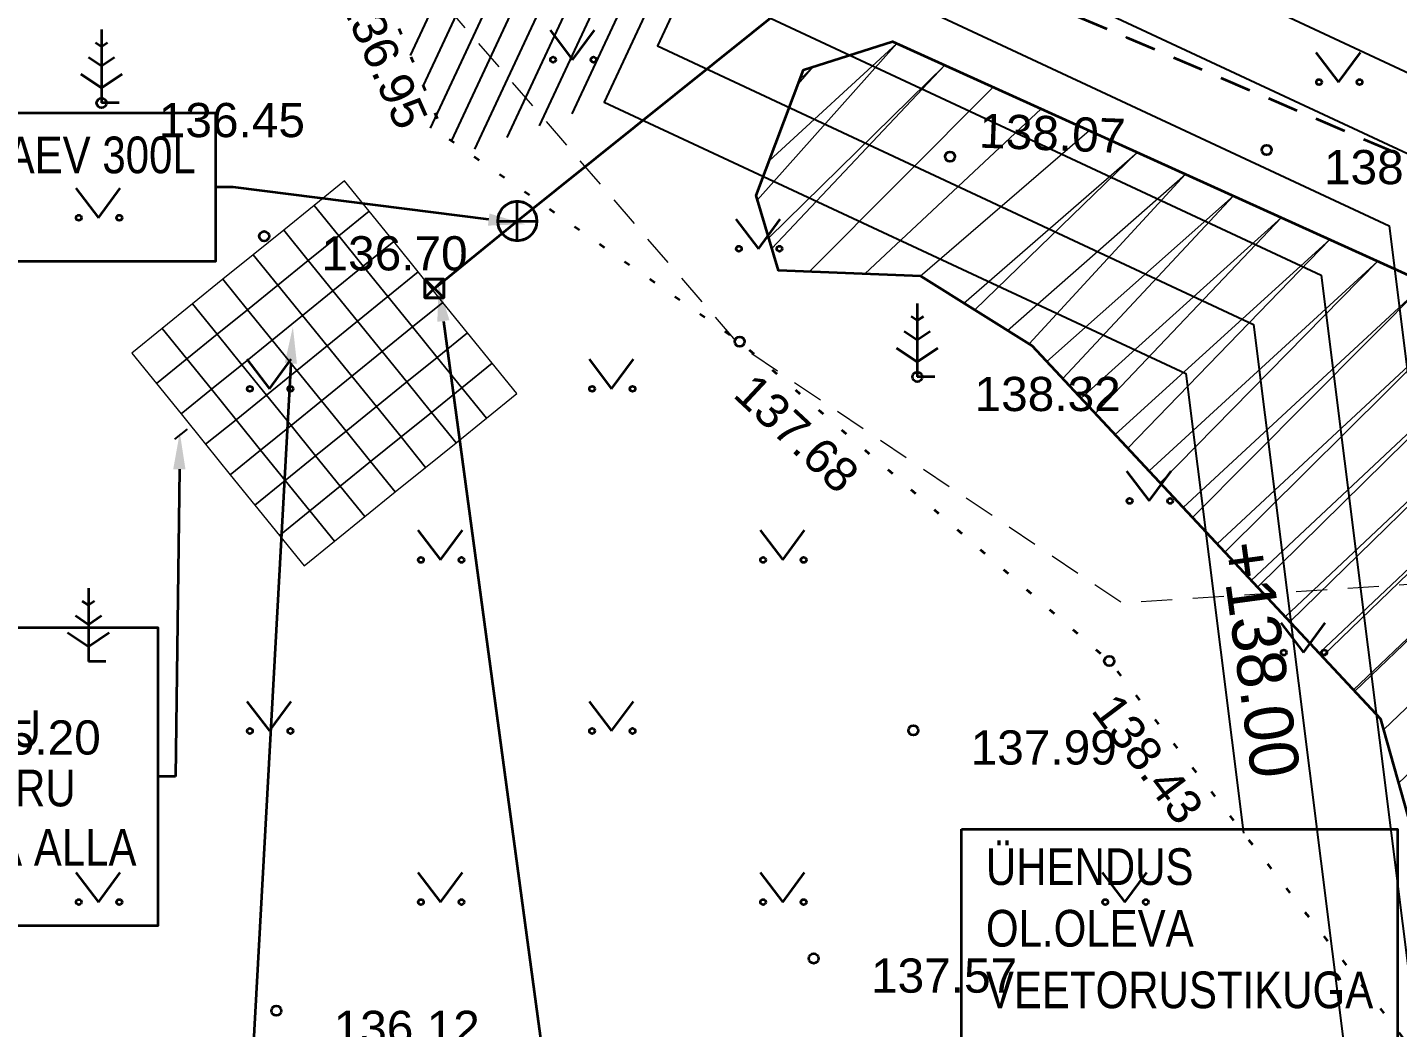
# Model space of a CAD drawing. Header units: millimetres. Extents: x 368386 to 996118, y -334862 to 250838.
# Drawn here: x 727398 to 755429, y -120450 to -99987 of the extents above; entities that cross this region are included whole.
import ezdxf

# ---------------------------------------------------------------- set-up
doc = ezdxf.new("R2010")
doc.units = ezdxf.units.MM
doc.header["$MEASUREMENT"] = 0
doc.set_wipeout_variables(frame=1)
for name, pattern in [('HIDDEN', [4762.5, 3175, -1587.5]), ('KOLVIK', [625, 125, -500]), ('Long Dashed', [1058.3333015441901, 634.9999904632571, -423.333311080933]), ('Wipeout_Contour', [1000, 0, -1000])]:
    doc.linetypes.add(name, pattern=pattern)
doc.layers.add('_uusvertikaal', color=5, linetype='Continuous')
doc.layers.add('New_KANAL_ELEMENDID', color=7, linetype='Continuous')
for name, color, linetype, lineweight in [('New__PRONTEX_TEKST_Pen_No__7', 7, 'Continuous', 35), ('New_HALJASTUS#1_Pen_No__7', 7, 'Continuous', 35), ('New_KANAL_ELEMENDID_Pen_No__7', 7, 'Continuous', 35), ('New_Kanal_proj_kinnistu_Pen_No__7', 7, 'Continuous', 35), ('New_Kanal_proj_kinnistu_Pen_No__75', 6, 'Continuous', 20), ('New_korgus-EH2000#1_Pen_No__1', 7, 'Continuous', 13), ('New_korgus-EH2000#1_Pen_No__7', 7, 'Continuous', 35), ('New_PUU_Pen_No__7', 7, 'Continuous', 35), ('New_Sade_rek_Pen_No__84', 114, 'Continuous', 35), ('New_VTRASS_Pen_No__6', 5, 'Continuous', 35)]:
    doc.layers.add(name, color=color, linetype=linetype, lineweight=lineweight)
for name, color, linetype, lineweight, true_color in [('New_A_trass_vesi_plan_Pen_No__150', 7, 'Continuous', 25, 0x5b5b00), ('New_kanal_nummerdus_Pen_No__4', 7, 'Continuous', 20, 0x029e21), ('New_Kanal_proj_kinnistu_Pen_No__4', 7, 'Continuous', 20, 0x029e21), ('New_MPKAABEL_Pen_No__3', 7, 'Continuous', 18, 0xff6600)]:
    doc.layers.add(name, color=color, linetype=linetype, lineweight=lineweight, true_color=true_color)
doc.styles.add('GENERATED_STYLE_1', font='arial.ttf')
doc.styles.add('GENERATED_STYLE_2', font='ARIALN.TTF')
doc.linetypes.add('Sade1', pattern='A,0,[5,TRN_EP_AS-4-01_V01_Asendiplaan1.Shx,S=13.49206349206349,R=0,X=0,Y=0],-2600,0', length=2600)

msp = doc.modelspace()

# ---------------------------------------------------------------- hatches: boundary and pattern name
at = {"layer": 'New__PRONTEX_TEKST_Pen_No__7', "linetype": 'Continuous', "lineweight": 35}
for points in [[(732663.0713955342, -106854.9031843553), (732829.1658716585, -106112.920957164), (732912.6923597028, -106868.6645156826)], [(730381.4662834007, -109025.2994834567), (730515.8544567489, -108276.9246981601), (730631.4466554282, -109028.4321452613)]]:
    msp.add_hatch(color=7, dxfattribs=at).paths.add_polyline_path(points)
at = {"layer": 'New_Kanal_proj_kinnistu_Pen_No__75', "linetype": 'Continuous', "lineweight": 20}
h = msp.add_hatch(dxfattribs=at)
h.set_pattern_fill('JIS_LC_20_0001', color=6, style=0, pattern_type=2)
h.set_pattern_definition([(45, (-640525210.1040568, -6432847529.913312), (-707.1067811865477, 707.1067811865477), []), (45, (-640525190.1040568, -6432847529.913312), (-707.1067811865477, 707.1067811865477), [])])
h.paths.add_polyline_path([(828012.823012828, -100795.2954084734), (812637.8626403707, -71463.95242634512), (808033.9408392861, -74275.3324718336), (813845.9541281295, -88063.57640727708), (798437.4965517159, -91084.89229671011), (795197.261066463, -93029.41064956883), (790915.0717092521, -104103.9324053685), (789203.4379178035, -112199.5449108193), (790458.6368200212, -117957.6920545782), (786065.4406620265, -119325.9644950862), (782984.4943176099, -116817.4638846079), (771003.0498918454, -120067.1117822761), (769576.6903702711, -111344.3741244386), (766723.963441847, -112028.5110264207), (762728.9171956322, -108258.7016564916), (745099.0777096554, -100277.1112858439), (743276.9772676361, -100858.1137466366), (742307.0526352926, -103423.6247423227), (742763.4875245235, -104962.931066298), (745673.2693069457, -105076.9545654888), (747955.4476956214, -106502.2373912046), (755087.2610741603, -114141.759993055), (758399.6164812084, -125902.6605547527), (762792.812639203, -128069.0920320461), (765417.320151751, -131375.7503158535), (771921.5340791811, -133143.1022747541), (774032.5518486166, -130463.5691433335), (777341.7097235174, -126244.7283244813), (786926.8660527264, -125674.61492169), (800512.552927768, -119666.0535507957), (796062.3019156588, -112482.623581321), (798287.4293930904, -109803.0890864442)])

# ---------------------------------------------------------------- linework, layer by layer
at = {"layer": '_uusvertikaal', "color": 5}
for points in [[(783782.0977201296, -47670.9668484149), (777814.1722142453, -65119.40271941785), (775261.6546235991, -67370.66818822063), (755623.5763739079, -72249.37738183221), (744638.0640903481, -95777.11447862108), (758025.4377419385, -102027.9135711622), (761186.7001568592, -127277.0644255639)], [(776416.0404464484, -51380.64119079376), (774168.3736095368, -62251.92336263042), (772310.2521288039, -65112.74627804544), (755281.2580133607, -71800.69098156044), (743550.4079380765, -96924.72246675371), (756640.0023314229, -103036.4832112474), (759698.3205071035, -127463.4136090687)], [(769964.8897802142, -54629.55267982827), (770530.7983724085, -60662.96318333481), (768761.4238599816, -64024.45907921666), (754912.6673504619, -71408.27212773521), (742462.7517858049, -98072.33045488631), (755254.5669209072, -104045.0528513327), (758209.9408573477, -127649.7627925734)], [(764430.6257091772, -57416.70415930822), (764767.1921133782, -60364.56541286105), (764638.8768849164, -63784.19848518404), (754530.2051554271, -71045.56201691664), (741375.0956335332, -99219.9384430189), (753869.1315103916, -105053.622491418), (756721.5612075919, -127836.1119760781)], [(759557.6477877479, -59870.82045170988), (760032.3265512206, -61309.07281028065), (760821.4924264546, -64283.97833312402), (754147.7429603923, -70682.85190609806), (740287.4394812615, -100367.5464311515), (752483.696099876, -106062.1921315033), (755233.1815578361, -128022.4611595829)], [(755950.9549825995, -61687.21357261417), (756515.9649386422, -62809.11682133501), (757735.9291095107, -65244.60264184506), (753734.2367555833, -70386.62893593722), (739199.7833289899, -101515.1544192841), (751098.2606893603, -107070.7617715886), (752275.4127511921, -116472.7303799126)], [(750309.3592764204, -64528.41912718728), (750964.877893503, -65830.03949376059), (752185.9512858292, -68096.19758617226), (753305.0331882449, -70124.02510061256), (738535.1992704547, -101756.6663840828)], [(748805.6679057865, -65285.70421054226), (750660.9460586454, -68933.36020121438), (750660.9460586454, -68933.36020121438), (752027.0819390609, -71679.18923136225), (737870.6152119195, -101998.1783488815)], [(747465.9531472516, -65960.40782486249), (748153.616571414, -67325.85602863891), (749342.6454817601, -69649.94233877008), (750953.0414709918, -72797.6364275317), (737206.0311533844, -102239.6903136802)], [(746126.260940652, -66635.10008163669), (746841.7025374383, -68011.96316497939), (747987.1870142133, -70293.89533817091), (749860.5532291611, -73955.59333065712), (736541.4470948492, -102481.2022784788)], [(744786.7220027134, -67309.7151496518), (745486.4729081639, -68699.3216475274), (746656.0545888343, -70985.39623240432), (748768.0649873305, -75113.55023378234), (736072.9188714093, -102302.8202933781)], [(743358.3742686603, -68029.0558694076), (744068.2199443888, -69438.54991667718), (745283.4659357427, -71815.42268648068), (747616.6224127111, -76397.76998262358), (735638.5522958694, -102051.2741034737)], [(742018.6775516734, -68703.75039769107), (746501.307483235, -77604.61493865421), (735495.3674571192, -101176.1022533602)], [(740678.9808346868, -69378.4449259744), (745406.9770632213, -78766.51724576764), (735231.7657257391, -100558.8279794978)]]:
    msp.add_lwpolyline(points, dxfattribs=at)
at = {"layer": 'New__PRONTEX_TEKST_Pen_No__7', "color": 7, "linetype": 'Continuous', "lineweight": 35}
for p, q in [((731608.1812035368, -103257.1626133407), (731248.1812035508, -103257.1626133407)), ((736835.0837759749, -103918.9549400593), (731608.1812035368, -103257.1626133407)), ((735908.479750909, -105994.1704510833), (739274.7006473906, -130894.4412279064)), ((732787.8818775603, -106861.7838495533), (731835.9721771517, -124128.7626731331)), ((730506.4564693562, -109026.865814359), (730427.6656177203, -115314.222563536)), ((730427.6656177203, -115314.222563536), (730067.6656177343, -115314.222563536))]:
    msp.add_line(p, q, dxfattribs=at)
at = {"layer": 'New__PRONTEX_TEKST_Pen_No__7', "color": 7, "linetype": 'Continuous', "lineweight": 35, "flags": 128}
for points in [[(720220.896073904, -101737.4661606858), (731247.923100887, -101737.4661606858), (731247.923100887, -104775.7544494356), (720220.896073904, -104775.7544494356)], [(721826.0216886952, -112264.4272023002), (730068.5141812387, -112264.4272023002), (730068.5141812387, -118366.5293040807), (721826.0216886952, -118366.5293040807)], [(746507.7559650486, -116388.9743765006), (755428.9271361736, -116388.9743765006), (755428.9271361736, -120873.2086108188), (746507.7559650486, -120873.2086108188)]]:
    msp.add_lwpolyline(points, close=True, dxfattribs=at)
at = {"layer": 'New_A_trass_vesi_plan_Pen_No__150', "color": 58, "linetype": 'HIDDEN', "lineweight": 25, "true_color": 0x5b5b00}
msp.add_lwpolyline([(730667.2486729763, -108206.6376642446), (730408.465414595, -108411.7823499377)], dxfattribs=at)
at = {"layer": 'New_HALJASTUS#1_Pen_No__7', "color": 7, "linetype": 'Continuous', "lineweight": 35}
for p, q in [((738089.5604782815, -100040.8868701319), (738552.9652579532, -100647.5931550498)), ((738552.9652579532, -100647.5931550498), (738998.5467768817, -100040.8868701319)), ((753759.5992624371, -100499.84197832), (754223.0040421088, -101106.5482632379)), ((754223.0040421088, -101106.5482632379), (754668.5855610373, -100499.84197832)), ((728387.2209295474, -103275.345542946), (728850.6257092191, -103882.0518278638)), ((728850.6257092191, -103882.0518278638), (729296.2072281477, -103275.345542946)), ((741892.3313964002, -103909.2228035564), (742355.7361760719, -104515.9290884743)), ((742355.7361760719, -104515.9290884743), (742801.3176950004, -103909.2228035564)), ((731887.2209295474, -106775.345542946), (732350.6257092191, -107382.0518278638)), ((732350.6257092191, -107382.0518278638), (732796.2072281477, -106775.345542946)), ((738887.2209295474, -106775.345542946), (739350.6257092191, -107382.0518278638)), ((739350.6257092191, -107382.0518278638), (739796.2072281477, -106775.345542946)), ((749885.3152283079, -109067.9159904952), (750348.7200079795, -109674.6222754131)), ((750348.7200079795, -109674.6222754131), (750794.3015269081, -109067.9159904952)), ((735387.2209295474, -110275.345542946), (735850.6257092191, -110882.0518278638)), ((735850.6257092191, -110882.0518278638), (736296.2072281477, -110275.345542946)), ((742387.2209295474, -110275.345542946), (742850.6257092191, -110882.0518278638)), ((742850.6257092191, -110882.0518278638), (743296.2072281477, -110275.345542946)), ((753038.3840880201, -112170.4148003022), (753501.7888676918, -112777.1210852201)), ((753501.7888676918, -112777.1210852201), (753947.3703866203, -112170.4148003022)), ((731887.2209295474, -113775.345542946), (732350.6257092191, -114382.0518278638)), ((732350.6257092191, -114382.0518278638), (732796.2072281477, -113775.345542946)), ((738887.2209295474, -113775.345542946), (739350.6257092191, -114382.0518278638)), ((739350.6257092191, -114382.0518278638), (739796.2072281477, -113775.345542946)), ((728387.2209295474, -117275.345542946), (728850.6257092191, -117882.0518278638)), ((728850.6257092191, -117882.0518278638), (729296.2072281477, -117275.345542946)), ((735387.2209295474, -117275.345542946), (735850.6257092191, -117882.0518278638)), ((735850.6257092191, -117882.0518278638), (736296.2072281477, -117275.345542946)), ((742387.2209295474, -117275.345542946), (742850.6257092191, -117882.0518278638)), ((742850.6257092191, -117882.0518278638), (743296.2072281477, -117275.345542946)), ((749387.2209295474, -117275.345542946), (749850.6257092191, -117882.0518278638)), ((749850.6257092191, -117882.0518278638), (750296.2072281477, -117275.345542946))]:
    msp.add_line(p, q, dxfattribs=at)
for centre in [(738151.941890999, -100647.5931550498), (738980.7235161385, -100647.5931550498), (753821.9806751546, -101106.5482632379), (754650.7623002941, -101106.5482632379), (728449.602342265, -103882.0518278638), (729278.3839674045, -103882.0518278638), (741954.7128091177, -104515.9290884743), (742783.4944342573, -104515.9290884743), (731949.602342265, -107382.0518278638), (732778.3839674045, -107382.0518278638), (738949.602342265, -107382.0518278638), (739778.3839674045, -107382.0518278638), (749947.6966410254, -109674.6222754131), (750776.4782661649, -109674.6222754131), (735449.602342265, -110882.0518278638), (736278.3839674045, -110882.0518278638), (742449.602342265, -110882.0518278638), (743278.3839674045, -110882.0518278638), (753100.7655007376, -112777.1210852201), (753929.5471258771, -112777.1210852201), (731949.602342265, -114382.0518278638), (732778.3839674045, -114382.0518278638), (738949.602342265, -114382.0518278638), (739778.3839674045, -114382.0518278638), (728449.602342265, -117882.0518278638), (729278.3839674045, -117882.0518278638), (735449.602342265, -117882.0518278638), (736278.3839674045, -117882.0518278638), (742449.602342265, -117882.0518278638), (743278.3839674045, -117882.0518278638), (749449.602342265, -117882.0518278638), (750278.3839674045, -117882.0518278638)]:
    msp.add_circle(centre, 55.00591521184057, dxfattribs=at)
at = {"layer": 'New_kanal_nummerdus_Pen_No__4', "color": 104, "linetype": 'Continuous', "lineweight": 20, "true_color": 0x029e21}
msp.add_lwpolyline([(733766.3201751962, -104251.8862108822), (734387.8589856281, -103748.2102164189), (733884.1829906992, -103126.6714059869), (733262.6441807329, -103630.3474004502)], close=True, dxfattribs=at)
at = {"layer": 'New_Kanal_proj_kinnistu_Pen_No__4', "color": 104, "linetype": 'Continuous', "lineweight": 20, "true_color": 0x029e21}
for points in [[(733766.3201751962, -104251.8862108822), (734387.8589856281, -103748.2102164189), (733884.1829906992, -103126.6714059869), (733262.6441807329, -103630.3474004502)], [(733144.7813647642, -104755.5622053454), (733766.3201756618, -104251.8862099508), (733262.6441802672, -103630.3473985876), (732641.1053703009, -104134.0233939821)], [(734269.9961691938, -104873.4250222454), (734891.5349800914, -104369.7490277822), (734387.8589846968, -103748.2102164189), (733766.3201751962, -104251.8862108822)], [(732523.2425561949, -105259.2381988774), (733144.7813666268, -104755.5622053454), (732641.1053716979, -104134.0233930508), (732019.5665617316, -104637.6993884454)], [(733648.4573592275, -105377.1010148461), (734269.9961696594, -104873.4250213141), (733766.3201747305, -104251.8862099508), (733144.7813647642, -104755.5622053454)], [(731901.7037462286, -105762.9141933406), (732523.2425571262, -105259.238197946), (732019.5665621973, -104637.6993875141), (731398.0277517653, -105141.3753819774)], [(733026.9185501925, -105880.7770102407), (733648.4573610901, -105377.1010148461), (733144.7813656955, -104755.5622044141), (732523.2425561949, -105259.2381988774)], [(734152.1333536907, -105998.639825278), (734773.672163657, -105494.9638308148), (734269.9961696594, -104873.4250213141), (733648.4573592275, -105377.1010148461)], [(731280.164936728, -106266.5901878039), (731901.7037462286, -105762.9141933406), (731398.0277517653, -105141.3753819774), (730776.4889422647, -105645.0513773719)], [(732405.3797406919, -106384.4530037726), (733026.9185515895, -105880.7770093093), (732523.2425561949, -105259.238197946), (731901.7037462286, -105762.9141933406)], [(733530.5945451214, -106502.3158197413), (734152.133354622, -105998.639825278), (733648.4573610901, -105377.1010148461), (733026.9185501925, -105880.7770102407)], [(730658.6261258303, -106770.2661813358), (731280.164936728, -106266.5901878039), (730776.4889422647, -105645.0513773719), (730154.9501313671, -106148.7273718352)], [(734655.8093486197, -106620.17863571), (735277.3481590516, -106116.5026412467), (734773.672163657, -105494.9638308148), (734152.1333536907, -105998.639825278)], [(731783.8409307256, -106888.1289982359), (732405.3797406919, -106384.4530037726), (731901.7037462286, -105762.9141933406), (731280.164936728, -106266.5901878039)], [(732909.0557356208, -107005.9918132732), (733530.5945455871, -106502.31581881), (733026.9185515895, -105880.7770093093), (732405.3797406919, -106384.4530037726)], [(730037.0873163297, -107273.9421757991), (730658.626126296, -106770.2661822672), (730154.9501322984, -106148.7273718352), (729533.4113209351, -106652.4033662985)], [(734034.2705395847, -107123.8546292419), (734655.8093504823, -106620.17863571), (734152.133354622, -105998.639825278), (733530.5945451214, -106502.3158197413)], [(735159.4853421516, -107241.7174452106), (735781.0241530492, -106738.0414516787), (735277.3481590516, -106116.5026412467), (734655.8093486197, -106620.17863571)], [(736284.7001461155, -107359.5802611793), (736906.2389570131, -106855.9042676474), (736402.5629630155, -106234.3654562841), (735781.0241525836, -106738.0414516787)], [(731162.3021202936, -107391.8049917678), (731783.8409307256, -106888.1289982359), (731280.164936728, -106266.5901878039), (730658.6261258303, -106770.2661822672)], [(732287.5169261202, -107509.6678077365), (732909.0557356208, -107005.9918132732), (732405.3797406919, -106384.4530037726), (731783.8409307256, -106888.1289982359)], [(733412.731730084, -107627.5306237052), (734034.2705409817, -107123.8546292419), (733530.5945455871, -106502.31581881), (732909.0557356208, -107005.9918132732)], [(730540.7633098616, -107895.4809871624), (731162.3021207593, -107391.8049936304), (730658.6261258303, -106770.2661822672), (730037.0873153984, -107273.9421767304)], [(734537.946534048, -107745.3934387426), (735159.4853440142, -107241.7174461419), (734655.8093504823, -106620.17863571), (734034.2705395847, -107123.8546292419)], [(735663.1613361492, -107863.2562537799), (736284.7001465812, -107359.5802611793), (735781.0241530492, -106738.0414507473), (735159.4853421516, -107241.7174452106)], [(731665.9781147569, -108013.3438031311), (732287.5169261202, -107509.6678077365), (731783.8409307256, -106888.1289982359), (731162.3021202936, -107391.8049917678)], [(732791.1929201178, -108131.2066190998), (733412.731730084, -107627.5306237052), (732909.0557356208, -107005.9918132732), (732287.5169261202, -107509.6678077365)], [(736788.3761401131, -107981.1190697486), (737409.9149505451, -107477.443077148), (736906.2389570131, -106855.904266716), (736284.7001461155, -107359.5802611793)], [(733916.4077240817, -108249.0694332058), (734537.9465345136, -107745.3934396739), (734034.2705409817, -107123.8546292419), (733412.731730084, -107627.5306237052)], [(735041.6225271142, -108366.9322491745), (735663.1613380119, -107863.2562547112), (735159.4853440142, -107241.7174452106), (734537.9465335823, -107745.3934387426)], [(736166.8373296811, -108484.7950642119), (736788.3761401131, -107981.1190697486), (736284.7001465812, -107359.580260248), (735663.1613361492, -107863.2562537799)], [(731044.4393043249, -108517.0197975943), (731665.9781156882, -108013.3438021998), (731162.3021207593, -107391.8049936304), (730540.7633098616, -107895.4809871624)], [(732169.6541096858, -108634.8826126317), (732791.1929201178, -108131.2066190998), (732287.5169261202, -107509.6678077365), (731665.9781147569, -108013.3438031311)], [(733294.8689141154, -108752.7454276691), (733916.4077240817, -108249.0694332058), (733412.731730084, -107627.5306237052), (732791.1929201178, -108131.2066190998)], [(734420.0837176136, -108870.6082427065), (735041.6225280456, -108366.9322491745), (734537.9465345136, -107745.3934387426), (733916.407723616, -108249.0694332058)], [(735545.2985206462, -108988.4710586751), (736166.8373315438, -108484.7950642119), (735663.1613375462, -107863.2562537799), (735041.6225271142, -108366.9322482432)], [(731548.1152992538, -109138.558607095), (732169.6541101515, -108634.8826126317), (731665.9781156882, -108013.3438021998), (731044.4393043249, -108517.0197975943)], [(732673.3301032177, -109256.4214221323), (733294.8689141154, -108752.7454276691), (732791.1929201178, -108131.2066190998), (732169.6541096858, -108634.8826126317)], [(733798.5449076473, -109374.2842371697), (734420.0837176136, -108870.6082427065), (733916.407723616, -108249.0694332058), (733294.8689141154, -108752.7454276691)], [(734923.7597116112, -109492.1470512758), (735545.2985215775, -108988.4710586751), (735041.6225285112, -108366.9322482432), (734420.0837171479, -108870.6082427065)], [(732051.7912932514, -109760.0974175269), (732673.3301036834, -109256.4214221323), (732169.6541101515, -108634.8826126317), (731548.1152992538, -109138.558607095)], [(733177.0060972153, -109877.960231633), (733798.5449076473, -109374.2842371697), (733294.8689141154, -108752.7454276691), (732673.3301032177, -109256.4214221323)], [(734302.2209011792, -109995.8230466704), (734923.7597116112, -109492.1470512758), (734420.0837171479, -108870.6082427065), (733798.5449076473, -109374.2842371697)], [(732555.4672867834, -110381.6362260962), (733177.006097681, -109877.960231633), (732673.3301036834, -109256.4214221323), (732051.7912932514, -109760.0974165956)], [(733680.6820907473, -110499.4990411336), (734302.2209011792, -109995.8230466704), (733798.5449076473, -109374.2842371697), (733177.0060972153, -109877.960231633)], [(733059.143280781, -111003.1750355969), (733680.682091213, -110499.4990420649), (733177.006097681, -109877.960231633), (732555.4672867834, -110381.6362260962)]]:
    msp.add_lwpolyline(points, close=True, dxfattribs=at)
at = {"layer": 'New_Kanal_proj_kinnistu_Pen_No__7', "color": 7, "linetype": 'Continuous', "lineweight": 35, "flags": 128}
msp.add_lwpolyline([(758399.6164812084, -125902.6605547527), (755087.2610741603, -114141.759993055), (747955.4476956214, -106502.2373912046), (745673.2693069457, -105076.9545654888), (742763.4875245235, -104962.931066298), (742307.0526352926, -103423.6247423227), (743276.9772676361, -100858.1137466366), (745099.0777096554, -100277.1112858439), (762728.9171956322, -108258.7016564916), (766723.963441847, -112028.5110264207), (769576.6903702711, -111344.3741244386), (771003.0498918454, -120067.1117822761), (782984.4943176099, -116817.4638846079), (786065.4406620265, -119325.9644950862), (790458.6368200212, -117957.6920545782), (789203.4379178035, -112199.5449108193), (790915.0717092521, -104103.9324053685), (795197.261066463, -93029.41064956883), (798437.4965517159, -91084.89229671011), (813845.9541281295, -88063.57640727708), (808033.9408392861, -74275.3324718336), (812637.8626403707, -71463.95242634512)], dxfattribs=at)
at = {"layer": 'New_Kanal_proj_kinnistu_Pen_No__75', "color": 6, "linetype": 'Continuous', "lineweight": 20, "flags": 128}
msp.add_lwpolyline([(758399.6164812084, -125902.6605547527), (755087.2610741603, -114141.759993055), (747955.4476956214, -106502.2373912046), (745673.2693069457, -105076.9545654888), (742763.4875245235, -104962.931066298), (742307.0526352926, -103423.6247423227), (743276.9772676361, -100858.1137466366), (745099.0777096554, -100277.1112858439), (762728.9171956322, -108258.7016564916), (766723.963441847, -112028.5110264207), (769576.6903702711, -111344.3741244386), (771003.0498918454, -120067.1117822761), (782984.4943176099, -116817.4638846079), (786065.4406620265, -119325.9644950862), (790458.6368200212, -117957.6920545782), (789203.4379178035, -112199.5449108193), (790915.0717092521, -104103.9324053685), (795197.261066463, -93029.41064956883), (798437.4965517159, -91084.89229671011), (813845.9541281295, -88063.57640727708), (808033.9408392861, -74275.3324718336), (812637.8626403707, -71463.95242634512)], dxfattribs=at)
at = {"layer": 'New_korgus-EH2000#1_Pen_No__7', "color": 7, "linetype": 'Continuous', "lineweight": 35}
for centre in [(728914.6257092322, -101533.0518284003), (746271.6257091921, -102630.0518284673), (752750.6257092424, -102495.0518277595), (732242.6257092117, -104259.0518281917), (741969.625709167, -106416.0518278489), (745602.6257091977, -107137.0518277521), (749529.6257092229, -112950.051827834), (745522.6257092396, -114369.0518285269), (743484.625709181, -119036.0518279607), (732490.6257092331, -120106.0518282587)]:
    msp.add_circle(centre, 99.99999997671694, dxfattribs=at)
at = {"layer": 'New_PUU_Pen_No__7', "color": 7, "linetype": 'Continuous', "lineweight": 35}
for p, q in [((728914.6257092322, -100033.0518284003), (728914.6257092322, -101533.0518284003)), ((728914.6257092322, -100383.0518280278), (728790.2074450937, -100300.1063191454)), ((729039.0439733707, -100300.1063191454), (728914.6257092322, -100383.0518280278)), ((728914.6257092322, -100783.0518284003), (728648.0151432876, -100605.3114510263)), ((729181.2362751768, -100605.3114510263), (728914.6257092322, -100783.0518284003)), ((728490.3616405169, -100943.7028938095), (728914.6257092322, -101226.5456062863)), ((728914.6257092322, -101226.5456062863), (729338.8897779475, -100943.7028938095)), ((729274.6257092182, -101533.0518284003), (728914.6257092322, -101533.0518284003)), ((745602.6257091977, -105637.0518277521), (745602.6257091977, -107137.0518277521)), ((745602.6257091977, -105987.0518273796), (745478.2074450592, -105904.1063184972)), ((745727.0439733362, -105904.1063184972), (745602.6257091977, -105987.0518273796)), ((745602.6257091977, -106387.0518277521), (745336.0151432531, -106209.3114503781)), ((745869.2362751423, -106209.3114503781), (745602.6257091977, -106387.0518277521)), ((745178.3616404824, -106547.7028931613), (745602.6257091977, -106830.5456056381)), ((745602.6257091977, -106830.5456056381), (746026.889777913, -106547.7028931613)), ((745962.6257091837, -107137.0518277521), (745602.6257091977, -107137.0518277521)), ((728645.625709261, -111457.0518280501), (728645.625709261, -112957.0518280501)), ((728645.625709261, -111807.0518276776), (728521.2074451225, -111724.1063187952)), ((728770.0439733996, -111724.1063187952), (728645.625709261, -111807.0518276776)), ((728645.625709261, -112207.0518280501), (728379.0151433165, -112029.3114506761)), ((728912.2362752056, -112029.3114506761), (728645.625709261, -112207.0518280501)), ((728221.3616405458, -112367.7028934593), (728645.625709261, -112650.5456059361)), ((728645.625709261, -112650.5456059361), (729069.8897779763, -112367.7028934593)), ((729005.6257092471, -112957.0518280501), (728645.625709261, -112957.0518280501))]:
    msp.add_line(p, q, dxfattribs=at)

# ---------------------------------------------------------------- texts
at = {"layer": '_uusvertikaal', "color": 5}
msp.add_text('+138.00', height=999.9999999999997, rotation=277.7082495013748, dxfattribs=at).set_placement((751799.6160178464, -110568.6829020145))
at = {"layer": 'New__PRONTEX_TEKST_Pen_No__7', "color": 7, "linetype": 'Continuous', "lineweight": 35, "insert": (720720.896073904, -102220.971017746), "char_height": 750, "attachment_point": 1, "line_spacing_factor": 0.8492086171816252, "style": 'GENERATED_STYLE_2'}
msp.add_mtext('\\A1;KUPPELRESTKAEV 300L\\PSETTEPALLIGA', dxfattribs=at)
at = {"layer": 'New__PRONTEX_TEKST_Pen_No__7', "color": 7, "linetype": 'Continuous', "lineweight": 35, "char_height": 750, "attachment_point": 1, "style": 'GENERATED_STYLE_2'}
for s, insert, width, line_spacing_factor in [('\\A1;Ø110 PE IMBVÄLJAKU\\PÕHUTUSTORU\\PPÖÖRDEGA ALLA', (722326.0216886952, -112742.6690320308), 7476.342075837371, 0.9722156774910214), ('\\A1;ÜHENDUS\\POL.OLEVA VEETORUSTIKUGA', (747007.7559650486, -116782.4179366162), 7921.17117117117, 1.008114237519806)]:
    msp.add_mtext(s, dxfattribs=dict(at, insert=insert, width=width, line_spacing_factor=line_spacing_factor))
at = {"layer": 'New_korgus-EH2000#1_Pen_No__1', "color": 7, "linetype": 'Continuous', "lineweight": 13, "char_height": 700.0000000000001, "attachment_point": 1, "style": 'GENERATED_STYLE_1'}
for s, insert, rotation in [('\\A1; 136.95 ', (734287.510085172, -98868.76286732241), 294.0191349751384), ('\\A1; 138.07 ', (746612.9635806911, -101736.5240767089), 357.8388134020783), ('\\A1; 137.68 ', (742085.171973858, -106829.4608371507), 317.03544433812726), ('\\A1; 138.43 ', (749536.9577134949, -113327.2190113781), 307.02237918891774)]:
    msp.add_mtext(s, dxfattribs=dict(at, insert=insert, rotation=rotation))
for s, insert in [('\\A1; 136.45 ', (729814.6257092555, -101533.0518282513)), ('\\A1; 138.48 ', (753650.6257092657, -102495.0518276105)), ('\\A1; 136.70 ', (733142.625709235, -104259.0518280427)), ('\\A1; 138.32 ', (746502.625709221, -107137.0518276031)), ('\\A1; 135.20 ', (725637.6257092303, -114164.0518283034)), ('\\A1; 137.99 ', (746422.6257092629, -114369.0518283779)), ('\\A1; 137.57 ', (744384.6257092042, -119036.0518278117)), ('\\A1; 136.12 ', (733390.6257092564, -120106.0518281097))]:
    msp.add_mtext(s, dxfattribs=dict(at, insert=insert))

# ---------------------------------------------------------------- wipeouts: each hides what was drawn before it
at = {"color": 254, "linetype": 'Wipeout_Contour', "lineweight": 0, "ltscale": 23830766.57194841}
msp.add_wipeout([(737820.9662515979, -103909.57803420075), (737805.5944758776, -103832.29889954724), (737775.4416532657, -103759.5035466487), (737731.6665397334, -103693.9894589717), (737675.9513883694, -103638.27430784055), (737610.4373011581, -103594.49919454106), (737537.6419477939, -103564.34637169637), (737460.3628129076, -103548.97459551044), (737381.5696902416, -103548.97459551044), (737304.2905553553, -103564.34637169637), (737231.495201991, -103594.49919454106), (737165.9811147797, -103638.27430784055), (737110.2659634157, -103693.9894589717), (737066.4908498834, -103759.5035466487), (737036.3380272716, -103832.29889954724), (737020.9662515513, -103909.57803420075), (737020.9662515513, -103988.3711575652), (737036.3380272716, -104065.6502922187), (737066.4908498834, -104138.44564511724), (737110.2659634157, -104203.95973279425), (737165.9811147797, -104259.6748839254), (737231.495201991, -104303.44999722489), (737304.2905553553, -104333.60282006957), (737381.5696902416, -104348.9745962555), (737460.3628129076, -104348.9745962555), (737537.6419477939, -104333.60282006957), (737610.4373011581, -104303.44999722489), (737675.9513883694, -104259.6748839254), (737731.6665397334, -104203.95973279425), (737775.4416532657, -104138.44564511724), (737805.5944758776, -104065.6502922187), (737820.9662515979, -103988.3711575652)], dxfattribs=at).dxf.layer = 'New_KANAL_ELEMENDID'
at = {"color": 254, "linetype": 'Wipeout_Contour', "lineweight": 0, "ltscale": 2972899.188797908}
msp.add_wipeout([(735531.4314094681, -105138.6848199303), (735531.4314094681, -105522.1398710395), (735914.8864612757, -105522.1398710395), (735914.8864612757, -105138.6848199303)], dxfattribs=at).dxf.layer = 'New_KANAL_ELEMENDID'

# ---------------------------------------------------------------- next in the draw order: hatches: boundary and pattern name
at = {"layer": 'New__PRONTEX_TEKST_Pen_No__7', "linetype": 'Continuous', "lineweight": 35}
for points in [[(736850.7850141573, -103794.944976003), (737579.143558683, -104013.1623693864), (736819.382537909, -104042.9649041156)], [(735784.6065683366, -106010.9166340093), (735808.0026518396, -105250.9313556487), (736032.352933365, -105977.424267226)]]:
    msp.add_hatch(color=7, dxfattribs=at).paths.add_polyline_path(points)

# ---------------------------------------------------------------- next in the draw order: linework, layer by layer
at = {"layer": 'New_HALJASTUS#1_Pen_No__7', "color": 7, "linetype": 'KOLVIK', "lineweight": 35, "flags": 128}
msp.add_lwpolyline([(722446.2710844197, -83718.66350948164), (734340.6257092098, -98472.05182771484), (735935.6257091819, -102207.0518280501), (741969.625709167, -106416.0518278489), (749529.6257092229, -112950.051827834), (755707.6257091791, -120876.0518278117), (752645.625709261, -125497.0518280874), (754284.6257092275, -127398.0518286238), (770554.6257092461, -136355.0518280948)], dxfattribs=at)
at = {"layer": 'New_KANAL_ELEMENDID_Pen_No__7', "color": 7, "linetype": 'Continuous', "lineweight": 35}
for p, q in [((737420.9662515746, -104348.9745962555), (737420.9662515746, -103548.9745955105)), ((737020.9662515513, -103948.974595883), (737820.9662515979, -103948.974595883)), ((735531.4314094681, -105138.6848199303), (735914.8864612757, -105138.6848199303)), ((735531.4314094681, -105522.1398710395), (735531.4314094681, -105138.6848199303)), ((735531.4314094681, -105138.6848199303), (735914.8864612757, -105522.1398710395)), ((735914.8864612757, -105138.6848199303), (735531.4314094681, -105522.1398710395)), ((735723.1589353719, -105330.4123454849), (735723.2089354034, -105330.4123454849)), ((735914.8864612757, -105138.6848199303), (735914.8864612757, -105522.1398710395)), ((735914.8864612757, -105522.1398710395), (735531.4314094681, -105522.1398710395))]:
    msp.add_line(p, q, dxfattribs=at)
at = {"layer": 'New_KANAL_ELEMENDID_Pen_No__7', "color": 7, "linetype": 'Continuous', "lineweight": 35, "flags": 128}
for points in [[(737820.9662515979, -103909.5780342008), (737805.5944758776, -103832.2988995473), (737775.4416532657, -103759.5035466487), (737731.6665397334, -103693.9894589717), (737675.9513883694, -103638.2743078406), (737610.4373011581, -103594.4991945411), (737537.6419477939, -103564.3463716964), (737460.3628129076, -103548.9745955105), (737381.5696902416, -103548.9745955105), (737304.2905553553, -103564.3463716964), (737231.495201991, -103594.4991945411), (737165.9811147797, -103638.2743078406), (737110.2659634157, -103693.9894589717), (737066.4908498834, -103759.5035466487), (737036.3380272716, -103832.2988995473), (737020.9662515513, -103909.5780342008), (737020.9662515513, -103988.3711575652), (737036.3380272716, -104065.6502922187), (737066.4908498834, -104138.4456451173), (737110.2659634157, -104203.9597327943), (737165.9811147797, -104259.6748839254), (737231.495201991, -104303.4499972249), (737304.2905553553, -104333.6028200696), (737381.5696902416, -104348.9745962555), (737460.3628129076, -104348.9745962555), (737537.6419477939, -104333.6028200696), (737610.4373011581, -104303.4499972249), (737675.9513883694, -104259.6748839254), (737731.6665397334, -104203.9597327943), (737775.4416532657, -104138.4456451173), (737805.5944758776, -104065.6502922187), (737820.9662515979, -103988.3711575652)], [(735531.4314094681, -105138.6848199303), (735531.4314094681, -105522.1398710395), (735914.8864612757, -105522.1398710395), (735914.8864612757, -105138.6848199303)]]:
    msp.add_lwpolyline(points, close=True, dxfattribs=at)
at = {"layer": 'New_KANAL_ELEMENDID_Pen_No__7', "color": 7, "linetype": 'Continuous', "lineweight": 35}
msp.add_circle((737420.9662515746, -103948.974595883), 401.9354289630428, dxfattribs=at)
at = {"layer": 'New_Kanal_proj_kinnistu_Pen_No__4', "color": 104, "linetype": 'Continuous', "lineweight": 20, "true_color": 0x029e21}
for points in [[(734773.6721641227, -105494.9638317461), (735395.2109736233, -104991.2878372828), (734891.5349800914, -104369.7490277822), (734269.9961691938, -104873.4250222454)], [(735277.348158586, -106116.502642178), (735898.8869694836, -105612.8266477148), (735395.2109736233, -104991.2878372828), (734773.6721641227, -105494.9638317461)], [(735781.0241525836, -106738.0414516787), (736402.5629630155, -106234.3654581467), (735898.8869694836, -105612.8266477148), (735277.348158586, -106116.502642178)]]:
    msp.add_lwpolyline(points, close=True, dxfattribs=at)
at = {"layer": 'New_MPKAABEL_Pen_No__3', "color": 30, "linetype": 'Long Dashed', "lineweight": 18, "true_color": 0xff6600, "flags": 128}
msp.add_lwpolyline([(729037.9193580553, -91955.05289501796), (730285.625709275, -92121.05182792345), (731917.6257092583, -93847.05182771484), (735368.6257092592, -98860.05182798306), (741960.6257092052, -106487.0518283109), (749785.625709275, -111755.0518284673), (757822.6257091698, -111239.0518277074), (765826.6257092434, -109266.0518284077), (771499.6257091949, -106902.0518283481), (774593.6257092359, -105248.0518282513), (774558.8441379911, -103746.5534354682)], dxfattribs=at)
at = {"layer": 'New_Sade_rek_Pen_No__84', "color": 114, "linetype": 'Sade1', "lineweight": 35}
for points in [[(737420.9662515746, -103948.974595883), (755916.7868031032, -89114.5017170469)], [(735723.1589353719, -105330.4123454849), (737420.9662515746, -103948.974595883)]]:
    msp.add_lwpolyline(points, dxfattribs=at)
at = {"layer": 'New_VTRASS_Pen_No__6', "color": 5, "linetype": 'Long Dashed', "lineweight": 35, "flags": 128}
msp.add_lwpolyline([(728609.625709181, -91697.05182827363), (728745.9392845009, -91524.60143297265, -0.2161513680444648), (730422.4639151322, -91436.78521692107), (732791.6257092108, -92350.05182820658), (743422.6257092629, -97458.05182821403), (749892.625709235, -100192.0518283854), (755413.6257091847, -102565.0518280576), (764748.8932895318, -106730.1418422843, 0.1133623357007364), (766945.4241565506, -107161.4708532701), (769876.6257091735, -107068.0518285493)], format="xyb", dxfattribs=at)

doc.saveas('drawing.dxf')
